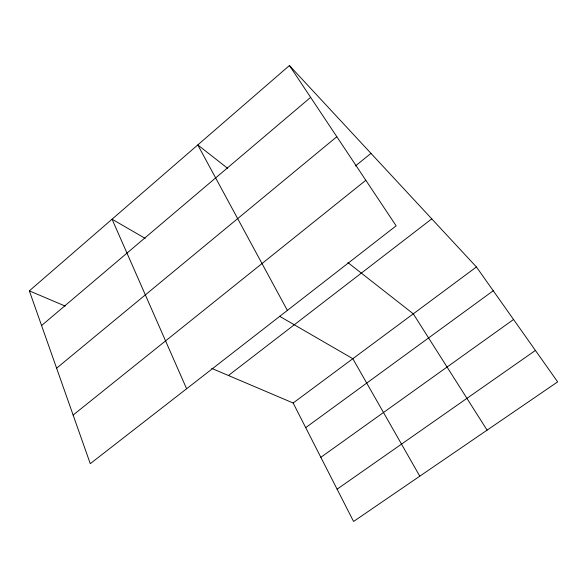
<?xml version="1.0" encoding="UTF-8"?>
<svg xmlns="http://www.w3.org/2000/svg" width="587" height="587" viewBox="0 0 587 587"><rect width="100%" height="100%" fill="white"/><g stroke="black" fill="none" stroke-linecap="round" stroke-linejoin="round"><path stroke-width="0.88" d="M289.435 65.531L396.144 225.826L90.266 463.671L29.35 290.851L289.435 65.531L476.424 266.968L557.65 381.88L353.579 521.469L293.14 403.005L211.709 368.387M41.582 325.55L310.618 97.361M56.609 368.188L336.821 136.72M355.421 165.967L370.969 153.368M73.126 415.053L365.826 180.282M228.446 375.504L431.768 218.863M293.14 403.005L476.424 266.968M305.702 427.637L493.234 290.756M320.847 457.31L513.544 319.489M337.107 489.184L535.425 350.439M29.35 290.851L65.164 306.076M145.172 238.388L112.058 219.2L186.615 388.755M279.522 316.232L352.824 358.708L419.786 476.182M227.683 168.374L197.782 144.938L287.373 310.406M347.908 262.587L413.292 313.825L487.1 430.139"/></g></svg>
